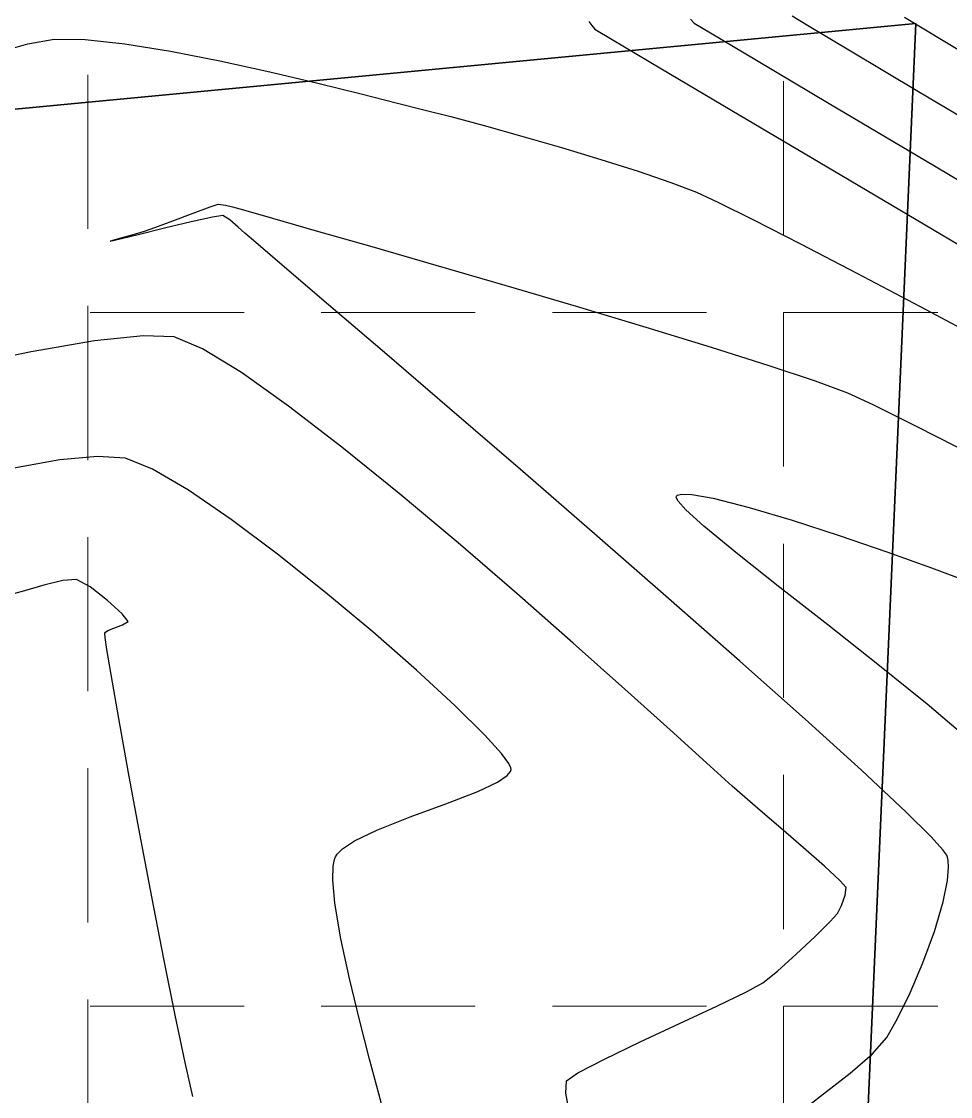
# Model space of a CAD drawing. Header units: inches. Extents: x 2547543 to 2548696, y 7125653 to 7126375.
# Drawn here: x 2547775.81 to 2547799.92, y 7125886.03 to 7125913.93 of the extents above; entities that cross this region are included whole.
import ezdxf

# ---------------------------------------------------------------- set-up
doc = ezdxf.new("R2010")
doc.units = ezdxf.units.IN
doc.header["$MEASUREMENT"] = 0
doc.linetypes.add('HIDDEN', pattern=[0.375, 0.25, -0.125])
for name, color, linetype in [('GRID', 254, 'HIDDEN'), ('V-AREA', 6, 'Continuous'), ('V-PROP-E', 3, 'Continuous'), ('V-TOPO-MAJR-E', 6, 'Continuous'), ('V-TOPO-MINR-E', 14, 'Continuous')]:
    doc.layers.add(name, color=color, linetype=linetype)

msp = doc.modelspace()

# ---------------------------------------------------------------- linework, layer by layer
at = {"layer": 'GRID', "color": 252, "linetype": 'HIDDEN', "lineweight": 0, "ltscale": 16}
for p, q in [((2547777.52313214, 7126356.547205457), (2547777.52313214, 7125726.296813901)), ((2547795.583313599, 7126356.376313465), (2547795.583313599, 7125726.296813901)), ((2547561.583313602, 7125906.376313471), (2548677.583313586, 7125906.376313471)), ((2547561.583313602, 7125888.376313471), (2548677.583313586, 7125888.376313471))]:
    msp.add_line(p, q, dxfattribs=at)
at = {"layer": 'V-AREA', "color": 7}
for p, q in [((2547666.211702047, 7125901.243125121), (2547799.012335579, 7125913.874504047)), ((2547799.012335579, 7125913.874504047), (2547796.94419865, 7125866.819931372))]:
    msp.add_line(p, q, dxfattribs=at)
at = {"layer": 'V-PROP-E', "color": 7}
for p, q in [((2547799.012335579, 7125913.874504048), (2547666.211702047, 7125901.243125121)), ((2547796.94419865, 7125866.819931374), (2547799.012335579, 7125913.874504048))]:
    msp.add_line(p, q, dxfattribs=at)
at = {"layer": 'V-TOPO-MAJR-E', "color": 35, "extrusion": (0.7373750922822419, 0.6754835107400887, 0), "elevation": 6692116.618945578}
msp.add_lwpolyline([(3533479.210690038, 565.0000000000009), (3533479.067512223, 565.0000000000009)], dxfattribs=at)
at = {"layer": 'V-TOPO-MAJR-E', "color": 35, "extrusion": (-0.5122070520423397, -0.8588620004622953, 0), "elevation": -7425174.328283123}
msp.add_lwpolyline([(-1461740.52304777, 565.0000000000005), (-1461740.033935945, 565.0000000000005)], dxfattribs=at)
at = {"layer": 'V-TOPO-MAJR-E', "color": 35, "elevation": 565}
for points in [[(2547793.683888308, 7125913.63100512), (2547794.878246379, 7125912.921453258)], [(2547796.765944717, 7125911.801021442), (2547799.266045081, 7125910.317855052)], [(2547776.874006064, 7125899.424614564), (2547776.381041638, 7125899.30194795)], [(2547777.234004676, 7125899.443535345), (2547776.874006064, 7125899.424614564)], [(2547775.881131566, 7125899.151076604), (2547775.500296019, 7125899.047541626)], [(2547778.425029814, 7125898.270519169), (2547778.57517965, 7125898.361531346)], [(2547777.964181527, 7125898.039360494), (2547777.965223286, 7125898.057173371)], [(2547777.974694542, 7125897.93822078), (2547777.964181527, 7125898.039360494)], [(2547777.965223286, 7125898.057173371), (2547777.982218114, 7125898.078875976)], [(2547777.982218114, 7125898.078875976), (2547778.048383732, 7125898.122539589)], [(2547780.049769895, 7125886.912961704), (2547779.792833471, 7125888.138192874)]]:
    msp.add_lwpolyline(points, dxfattribs=at)
at = {"layer": 'V-TOPO-MAJR-E', "color": 35, "extrusion": (-0.5104077057254098, -0.8599325403403011, 0), "elevation": -7428218.539253763}
msp.add_lwpolyline([(-1446189.143521594, 565), (-1446186.948351333, 565)], dxfattribs=at)
at = {"layer": 'V-TOPO-MAJR-E', "color": 35, "extrusion": (-0.5100697046219121, -0.8601330690229944, 0), "elevation": -7428786.33034683}
msp.add_lwpolyline([(-1443264.569032675, 565.0000000000005), (-1443261.044503442, 565.0000000000005)], dxfattribs=at)
at = {"layer": 'V-TOPO-MAJR-E', "color": 35, "extrusion": (0.4753496427603082, 0.8797969749479977, 0), "elevation": 7480429.772222989}
msp.add_lwpolyline([(1145766.6511103, 565.0000000000009), (1145767.051511715, 565.0000000000009)], dxfattribs=at)
at = {"layer": 'V-TOPO-MAJR-E', "color": 35, "extrusion": (0.2889257848914509, -0.9573514980532799, 0), "elevation": -6085872.081076337}
msp.add_lwpolyline([(4497973.583967729, 565.0000000000009), (4497973.061787453, 565.0000000000009)], dxfattribs=at)
at = {"layer": 'V-TOPO-MAJR-E', "color": 35, "extrusion": (-0.6153596975253476, -0.788246435235525, 0), "elevation": -7184764.329039119}
msp.add_lwpolyline([(-2376714.041334669, 565), (-2376714.608892606, 565)], dxfattribs=at)
at = {"layer": 'V-TOPO-MAJR-E', "color": 35, "extrusion": (-0.6746973778142107, -0.7380944711692592, 0), "elevation": -6978565.7416761}
msp.add_lwpolyline([(-2927323.90596622, 565.0000000000009), (-2927324.424660699, 565.0000000000009)], dxfattribs=at)
at = {"layer": 'V-TOPO-MAJR-E', "color": 35, "extrusion": (0.7715639458195076, 0.6361517723872441, 0), "elevation": 6498926.963079537}
msp.add_lwpolyline([(3877312.401081108, 565), (3877312.650521539, 565)], dxfattribs=at)
at = {"layer": 'V-TOPO-MAJR-E', "color": 35, "extrusion": (-0.3931819496172057, 0.9194606867589353, 0), "elevation": 5550242.841269026}
msp.add_lwpolyline([(-5144356.270669949, 565.0000000000005), (-5144356.43614539, 565.0000000000005)], dxfattribs=at)
at = {"layer": 'V-TOPO-MAJR-E', "color": 35, "extrusion": (-0.3464699959371617, 0.9380610544710314, 0), "elevation": 5801798.865127645}
msp.add_lwpolyline([(-4858881.421456193, 565.0000000000009), (-4858881.660777416, 565.0000000000009)], dxfattribs=at)
at = {"layer": 'V-TOPO-MAJR-E', "color": 35, "extrusion": (0.9891386011797108, 0.1469858076694658, 0), "elevation": 3567511.405825399}
msp.add_lwpolyline([(6674013.208767856, 565), (6674013.515388136, 565)], dxfattribs=at)
at = {"layer": 'V-TOPO-MAJR-E', "color": 35, "extrusion": (0.9864464107272348, 0.1640837553304891, 0), "elevation": 3682490.526965423}
msp.add_lwpolyline([(6611266.497817604, 565.0000000000009), (6611267.159955956, 565.0000000000009)], dxfattribs=at)
at = {"layer": 'V-TOPO-MAJR-E', "color": 35, "extrusion": (0.9849343582239155, 0.1729286268668196, 0), "elevation": 3741665.79605331}
msp.add_lwpolyline([(6577955.836666191, 565), (6577956.997199073, 565)], dxfattribs=at)
at = {"layer": 'V-TOPO-MAJR-E', "color": 35, "extrusion": (0.983969860391068, 0.1783348363107507, 0), "elevation": 3777732.554756067}
msp.add_lwpolyline([(6557307.668315135, 565.0000000000009), (6557309.102308834, 565.0000000000009)], dxfattribs=at)
at = {"layer": 'V-TOPO-MAJR-E', "color": 35, "extrusion": (0.9832350242317844, 0.1823427737090848, 0), "elevation": 3804420.493699491}
msp.add_lwpolyline([(6541858.362195873, 565.0000000000009), (6541859.966349601, 565.0000000000009)], dxfattribs=at)
at = {"layer": 'V-TOPO-MAJR-E', "color": 35, "extrusion": (0.9825263645661506, 0.186123461531382, 0), "elevation": 3829555.761894865}
msp.add_lwpolyline([(6527174.50176773, 565), (6527176.172775682, 565)], dxfattribs=at)
at = {"layer": 'V-TOPO-MAJR-E', "color": 35, "extrusion": (0.9817025446046416, 0.1904208862409054, 0), "elevation": 3858079.831499378}
msp.add_lwpolyline([(6510353.526545465, 565), (6510355.161108085, 565)], dxfattribs=at)
at = {"layer": 'V-TOPO-MAJR-E', "color": 35, "extrusion": (0.9805716565426236, 0.1961612254887674, 0), "elevation": 3896103.601848324}
msp.add_lwpolyline([(6487668.329567488, 565), (6487669.824404581, 565)], dxfattribs=at)
at = {"layer": 'V-TOPO-MAJR-E', "color": 35, "extrusion": (0.9747248213768742, 0.2234088686507783, 0), "elevation": 4075370.787277686}
msp.add_lwpolyline([(6376581.284039406, 565), (6376582.189898288, 565)], dxfattribs=at)
at = {"layer": 'V-TOPO-MINR-E', "color": 35, "extrusion": (0.8131660643365771, 0.5820317446766643, 0), "elevation": 6219284.916114129}
msp.add_lwpolyline([(4311656.416128349, 564), (4311656.287659432, 564)], dxfattribs=at)
at = {"layer": 'V-TOPO-MINR-E', "color": 35, "extrusion": (-0.5157841811976379, -0.8567185526334085, 0), "elevation": -7419015.565313214}
msp.add_lwpolyline([(-1492689.819575976, 566), (-1492689.35539919, 566)], dxfattribs=at)
at = {"layer": 'V-TOPO-MINR-E', "color": 35}
for points, elevation in [([(2547798.724368824, 7125914.03778524), (2547799.764737843, 7125913.413318561)], 567), ([(2547790.688928505, 7125913.726255972), (2547791.136476897, 7125913.460134687)], 564), ([(2547775.969919618, 7125913.349603646), (2547776.652028029, 7125913.47290872)], 563), ([(2547776.652028029, 7125913.47290872), (2547777.455654366, 7125913.466173917)], 563), ([(2547799.764737843, 7125913.413318561), (2547801.402024258, 7125912.433446009)], 567), ([(2547775.049425448, 7125913.087503668), (2547775.969919618, 7125913.349603646)], 563), ([(2547778.486355363, 7125913.352957135), (2547779.674927713, 7125913.157801485)], 563), ([(2547779.674927713, 7125913.157801485), (2547780.95216811, 7125912.905250077)], 563), ([(2547780.95216811, 7125912.905250077), (2547782.248873249, 7125912.619846025)], 563), ([(2547792.411987612, 7125912.704222016), (2547794.428605191, 7125911.509988242)], 564), ([(2547784.623864528, 7125912.048652438), (2547785.563744056, 7125911.811949123)], 563), ([(2547786.246275103, 7125911.64056561), (2547786.945684665, 7125911.461637027)], 563), ([(2547786.945684665, 7125911.461637027), (2547787.811760542, 7125911.228274263)], 563), ([(2547794.428605191, 7125911.509988242), (2547797.099474175, 7125909.928903643)], 564), ([(2547787.811760542, 7125911.228274263), (2547788.787686516, 7125910.955030611)], 563), ([(2547788.787686516, 7125910.955030611), (2547789.816646368, 7125910.656459366)], 563), ([(2547790.841823883, 7125910.347113821), (2547791.806402843, 7125910.041547269)], 563), ([(2547791.806402843, 7125910.041547269), (2547792.653567031, 7125909.754313005)], 563), ([(2547797.099474175, 7125909.928903643), (2547800.337739104, 7125908.0124385)], 564), ([(2547780.912587162, 7125909.187945064), (2547781.095644513, 7125909.162788233)], 562), ([(2547781.279280993, 7125909.117912585), (2547781.562443549, 7125909.038461894)], 562), ([(2547781.031593425, 7125908.892500674), (2547780.766196065, 7125908.852678575)], 562), ([(2547781.213843045, 7125908.782757986), (2547781.031593425, 7125908.892500674)], 562), ([(2547782.315794482, 7125908.825047109), (2547783.455405053, 7125908.500249759)], 562), ([(2547794.799841469, 7125908.784504317), (2547796.023505571, 7125908.156587842)], 563), ([(2547778.361237451, 7125908.30774278), (2547778.67892556, 7125908.393656396)], 562), ([(2547779.518172405, 7125908.561579645), (2547778.835959528, 7125908.394037976)], 562), ([(2547781.882853681, 7125908.193197386), (2547781.597553163, 7125908.435907977)], 562), ([(2547778.106165239, 7125908.224308138), (2547778.114003765, 7125908.231042098)], 562), ([(2547778.115832053, 7125908.224326158), (2547778.106165239, 7125908.224308138)], 562), ([(2547778.114003765, 7125908.231042098), (2547778.177776434, 7125908.254470394)], 562), ([(2547778.185785666, 7125908.238010093), (2547778.115832053, 7125908.224326158)], 562), ([(2547778.177776434, 7125908.254470394), (2547778.361237451, 7125908.30774278)], 562), ([(2547782.634352423, 7125907.552629899), (2547781.882853681, 7125908.193197386)], 562), ([(2547788.352507211, 7125907.083377597), (2547790.197868951, 7125906.538865265)], 562), ([(2547780.506557651, 7125905.434083463), (2547779.765730509, 7125905.742845565)], 563), ([(2547781.515809392, 7125904.817248418), (2547780.506557651, 7125905.434083463)], 563), ([(2547786.911908829, 7125903.886969121), (2547785.226292915, 7125905.33519746)], 562), ([(2547793.704511534, 7125905.476997356), (2547795.1979349, 7125905.004804833)], 562), ([(2547782.738380859, 7125903.948624414), (2547781.515809392, 7125904.817248418)], 563), ([(2547797.245342091, 7125904.290810292), (2547797.897172127, 7125903.988654119)], 562), ([(2547788.754071297, 7125902.298157109), (2547786.911908829, 7125903.886969121)], 562), ([(2547799.024220912, 7125903.427468119), (2547800.571122259, 7125902.637056031)], 562), ([(2547787.134964898, 7125900.394858454), (2547785.603063484, 7125901.681145451)], 563), ([(2547792.829887197, 7125901.635649966), (2547792.932726732, 7125901.665563737)], 561), ([(2547792.799674844, 7125901.578441726), (2547792.804029468, 7125901.609225248)], 561), ([(2547792.804029468, 7125901.609225248), (2547792.829887197, 7125901.635649966)], 561), ([(2547793.75617708, 7125901.558619927), (2547794.688074781, 7125901.319577663)], 561), ([(2547793.517872018, 7125900.827389581), (2547793.043915728, 7125901.258659906)], 561), ([(2547794.688074781, 7125901.319577663), (2547795.807520443, 7125900.984363738)], 561), ([(2547794.387378728, 7125900.110281898), (2547793.517872018, 7125900.827389581)], 561), ([(2547797.027263087, 7125900.587719212), (2547798.260051738, 7125900.164385146)], 561), ([(2547788.659766552, 7125899.081918422), (2547787.134964898, 7125900.394858454)], 563), ([(2547795.485683457, 7125899.24124814), (2547794.387378728, 7125900.110281898)], 561), ([(2547798.260051738, 7125900.164385146), (2547799.418635417, 7125899.749102592)], 561), ([(2547790.122363572, 7125897.798609336), (2547788.659766552, 7125899.081918422)], 563), ([(2547786.059183484, 7125897.090653514), (2547784.920294462, 7125898.088992091)], 564), ([(2547798.029910152, 7125897.24400388), (2547796.728092, 7125898.269438678)], 561), ([(2547796.139928374, 7125895.82343847), (2547794.44570886, 7125897.331402107)], 562), ([(2547792.640524226, 7125895.546019927), (2547791.467651087, 7125896.601215177)], 563), ([(2547797.603629856, 7125894.496482695), (2547796.139928374, 7125895.82343847)], 562), ([(2547794.248607886, 7125894.087362078), (2547793.585878116, 7125894.689307567)], 563), ([(2547788.493802169, 7125894.465542203), (2547788.509107796, 7125894.51815317)], 564), ([(2547788.509107796, 7125894.51815317), (2547788.50480115, 7125894.557493102)], 564), ([(2547786.815721078, 7125893.623503236), (2547787.647812633, 7125893.943664673)], 564), ([(2547785.895766972, 7125893.288443201), (2547786.815721078, 7125893.623503236)], 564), ([(2547794.97375932, 7125893.456598621), (2547794.573608663, 7125893.796467441)], 563), ([(2547785.02277539, 7125892.943769212), (2547785.895766972, 7125893.288443201)], 564), ([(2547799.410285049, 7125892.769406136), (2547798.759400388, 7125893.414853084)], 562), ([(2547784.136191154, 7125892.455136146), (2547784.448797591, 7125892.664659254)], 564), ([(2547783.895020895, 7125892.005182492), (2547783.930189413, 7125892.179325124)], 564), ([(2547799.837496931, 7125892.244845584), (2547799.816699319, 7125892.291445755)], 562), ([(2547799.854140057, 7125892.164142515), (2547799.837496931, 7125892.244845584)], 562), ([(2547799.867009508, 7125891.975257061), (2547799.854140057, 7125892.164142515)], 562), ([(2547799.839740058, 7125891.631707658), (2547799.867009508, 7125891.975257061)], 562), ([(2547797.18375241, 7125891.253259418), (2547797.209145949, 7125891.456978397)], 563), ([(2547797.085052199, 7125890.984245518), (2547797.18375241, 7125891.253259418)], 563), ([(2547799.497670337, 7125890.309881335), (2547799.728954812, 7125891.084964619)], 562), ([(2547799.198025553, 7125889.498892463), (2547799.497670337, 7125890.309881335)], 562), ([(2547795.910958557, 7125889.719697606), (2547796.402382921, 7125890.185870053)], 563), ([(2547798.867256936, 7125888.722640209), (2547799.198025553, 7125889.498892463)], 562), ([(2547784.575898038, 7125888.020095006), (2547784.316874391, 7125889.088416743)], 564), ([(2547794.622963271, 7125888.749925622), (2547795.048698473, 7125888.981057642)], 563), ([(2547793.852080657, 7125888.378330312), (2547794.622963271, 7125888.749925622)], 563), ([(2547784.839746378, 7125886.998671992), (2547784.575898038, 7125888.020095006)], 564), ([(2547790.933771341, 7125886.998724099), (2547791.860962393, 7125887.444933604)], 563), ([(2547785.077021742, 7125886.10334635), (2547784.839746378, 7125886.998671992)], 564), ([(2547790.247522075, 7125886.643235091), (2547790.933771341, 7125886.998724099)], 563), ([(2547797.308440703, 7125886.634849749), (2547797.884873992, 7125887.130345294)], 562), ([(2547790.021878796, 7125885.651784595), (2547789.929532951, 7125886.118870738)], 563)]:
    msp.add_lwpolyline(points, dxfattribs=dict(at, elevation=elevation))
at = {"layer": 'V-TOPO-MINR-E', "color": 35, "extrusion": (0.7669770319850312, 0.6416745533426057, 0), "elevation": 6526614.448166729}
msp.add_lwpolyline([(3830559.835807186, 564), (3830559.707616553, 564)], dxfattribs=at)
at = {"layer": 'V-TOPO-MINR-E', "color": 35, "extrusion": (-0.5126146018255365, -0.8586188153047, 0), "elevation": -7424481.231076589}
msp.add_lwpolyline([(-1465261.723881872, 566.0000000000005), (-1465260.422128641, 566.0000000000005)], dxfattribs=at)
at = {"layer": 'V-TOPO-MINR-E', "color": 35, "extrusion": (-0.1091877044164534, -0.9940211492741315, 0), "elevation": -7361494.6650211}
msp.add_lwpolyline([(1754482.541322453, 563.0000000000009), (1754483.578222923, 563.0000000000009)], dxfattribs=at)
at = {"layer": 'V-TOPO-MINR-E', "color": 35, "extrusion": (-0.5098295793361589, -0.8602754210332383, 0), "elevation": -7429187.485510201}
msp.add_lwpolyline([(-1441199.369128925, 564.0000000000009), (-1441197.886451769, 564.0000000000009)], dxfattribs=at)
at = {"layer": 'V-TOPO-MINR-E', "color": 35, "extrusion": (0.5118844857268657, 0.8590542900609615, 0), "elevation": 7425724.198534878}
msp.add_lwpolyline([(1458948.176789957, 566.0000000000009), (1458946.124811121, 566.0000000000009)], dxfattribs=at)
at = {"layer": 'V-TOPO-MINR-E', "color": 35, "extrusion": (0.2292683799260241, 0.9733632466690412, 0), "elevation": 7520227.351736675}
msp.add_lwpolyline([(-846171.1597225086, 563.0000000000005), (-846172.4408131791, 563.0000000000005)], dxfattribs=at)
at = {"layer": 'V-TOPO-MINR-E', "color": 35, "extrusion": (-0.238866764635147, -0.9710523511905716, 0), "elevation": -7528214.719310868}
msp.add_lwpolyline([(771887.5315428232, 563), (771888.6931946157, 563)], dxfattribs=at)
at = {"layer": 'V-TOPO-MINR-E', "color": 35, "extrusion": (-0.5115015746940849, -0.8592823395633542, 0), "elevation": -7426373.678868136}
msp.add_lwpolyline([(-1455636.5101296, 566), (-1455633.795279115, 566)], dxfattribs=at)
at = {"layer": 'V-TOPO-MINR-E', "color": 35, "extrusion": (-0.2435395725851469, -0.9698909611832889, 0), "elevation": -7531844.063831522}
msp.add_lwpolyline([(735632.6723470902, 563), (735633.3760664512, 563)], dxfattribs=at)
at = {"layer": 'V-TOPO-MINR-E', "color": 35, "extrusion": (-0.2888830529721177, -0.9573643933766854, 0), "elevation": -7558106.433441753}
msp.add_lwpolyline([(380608.426620417, 563.0000000000005), (380609.4974535524, 563.0000000000005)], dxfattribs=at)
at = {"layer": 'V-TOPO-MINR-E', "color": 35, "extrusion": (0.3535580628991638, 0.9354125807145162, 0), "elevation": 7566458.268484556}
msp.add_lwpolyline([(136185.547930541, 563.0000000000009), (136184.8285333333, 563.0000000000009)], dxfattribs=at)
at = {"layer": 'V-TOPO-MINR-E', "color": 35, "extrusion": (0.4202870182109778, 0.9073912179007054, 0), "elevation": 7536792.160035446}
msp.add_lwpolyline([(683081.9662889522, 563.0000000000009), (683081.3565340713, 563.0000000000009)], dxfattribs=at)
at = {"layer": 'V-TOPO-MINR-E', "color": 35, "extrusion": (-0.3131042249487027, 0.949718771173484, 0), "elevation": 5969888.749494328}
msp.add_lwpolyline([(-4650827.408926837, 562.0000000000009), (-4650827.630867921, 562.0000000000009)], dxfattribs=at)
at = {"layer": 'V-TOPO-MINR-E', "color": 35, "extrusion": (0.4465602961383177, 0.8947535425539584, 0), "elevation": 7513676.129168485}
msp.add_lwpolyline([(902500.542481768, 563.0000000000009), (902499.5142041799, 563.0000000000009)], dxfattribs=at)
at = {"layer": 'V-TOPO-MINR-E', "color": 35, "extrusion": (0.3518975958113068, -0.93603850458313, 0), "elevation": -5773567.414493332}
msp.add_lwpolyline([(4892410.092329112, 562.0000000000009), (4892410.655111363, 562.0000000000009)], dxfattribs=at)
at = {"layer": 'V-TOPO-MINR-E', "color": 35, "extrusion": (0.345753423411551, -0.9383254074142897, 0), "elevation": -5805517.67701975}
msp.add_lwpolyline([(4854454.367872626, 562), (4854454.837649144, 562)], dxfattribs=at)
at = {"layer": 'V-TOPO-MINR-E', "color": 35, "extrusion": (-0.2373868544160481, -0.971415195140808, 0), "elevation": -7527026.179961328}
msp.add_lwpolyline([(783356.1091927823, 562), (783356.2982329382, 562)], dxfattribs=at)
at = {"layer": 'V-TOPO-MINR-E', "color": 35, "extrusion": (-0.2725616117935561, -0.9621383308945232, 0), "elevation": -7550537.677529445}
msp.add_lwpolyline([(509069.046955833, 562.0000000000009), (509069.8299523199, 562.0000000000009)], dxfattribs=at)
at = {"layer": 'V-TOPO-MINR-E', "color": 35, "extrusion": (0.3521067390779837, -0.9359598518611089, 0), "elevation": -5772474.091396256}
msp.add_lwpolyline([(4893699.537552781, 562), (4893700.038353594, 562)], dxfattribs=at)
at = {"layer": 'V-TOPO-MINR-E', "color": 35, "extrusion": (0.2339039694577418, -0.9722597045398477, 0), "elevation": -6332298.01005574}
msp.add_lwpolyline([(4143882.373384695, 562), (4143881.660117364, 562)], dxfattribs=at)
at = {"layer": 'V-TOPO-MINR-E', "color": 35, "extrusion": (-0.2186592561260117, 0.975801275726989, 0), "elevation": 6396375.102049408}
msp.add_lwpolyline([(-4044273.650875264, 562.0000000000009), (-4044273.082580684, 562.0000000000009)], dxfattribs=at)
at = {"layer": 'V-TOPO-MINR-E', "color": 35, "extrusion": (-0.6633200618447191, -0.748335817366988, 0), "elevation": -7022567.165760977}
msp.add_lwpolyline([(-2820162.031808687, 562), (-2820162.317345363, 562)], dxfattribs=at)
at = {"layer": 'V-TOPO-MINR-E', "color": 35, "extrusion": (0.2367245705491606, -0.9715767996912624, 0), "elevation": -6320245.421575761}
msp.add_lwpolyline([(4162240.412113986, 562), (4162239.962619636, 562)], dxfattribs=at)
at = {"layer": 'V-TOPO-MINR-E', "color": 35, "extrusion": (0.2727147075166529, -0.9620949476554309, 0), "elevation": -6160983.745751901}
msp.add_lwpolyline([(4394545.018104976, 562.0000000000005), (4394545.35063702, 562.0000000000005)], dxfattribs=at)
at = {"layer": 'V-TOPO-MINR-E', "color": 35, "extrusion": (-0.3428315101395446, 0.9393969106056499, 0), "elevation": 5820597.493771617}
msp.add_lwpolyline([(-4836361.687231854, 562), (-4836361.971067186, 562)], dxfattribs=at)
at = {"layer": 'V-TOPO-MINR-E', "color": 35, "extrusion": (-0.6794313340044233, -0.7337390969363496, 0), "elevation": -6959600.270191703}
msp.add_lwpolyline([(-2972158.506022623, 562.0000000000009), (-2972158.737757305, 562.0000000000009)], dxfattribs=at)
at = {"layer": 'V-TOPO-MINR-E', "color": 35, "extrusion": (-0.2757164006797651, -0.9612390266714077, 0), "elevation": -7552167.034965325}
msp.add_lwpolyline([(484299.0455808621, 562), (484300.5456671368, 562)], dxfattribs=at)
at = {"layer": 'V-TOPO-MINR-E', "color": 35, "extrusion": (0.226429916460259, -0.9740274600501776, 0), "elevation": -6363937.099852892}
msp.add_lwpolyline([(4095124.941255553, 562.0000000000009), (4095124.722108158, 562.0000000000009)], dxfattribs=at)
at = {"layer": 'V-TOPO-MINR-E', "color": 35, "extrusion": (-0.2776267364969422, -0.9606890210583535, 0), "elevation": -7553114.870263427}
msp.add_lwpolyline([(469286.3722249004, 562.0000000000009), (469288.1005090745, 562.0000000000009)], dxfattribs=at)
at = {"layer": 'V-TOPO-MINR-E', "color": 35, "extrusion": (0.4618860730038798, 0.8869392626133171, 0), "elevation": 7497039.225966134}
msp.add_lwpolyline([(1031617.408655502, 563.0000000000009), (1031615.757907195, 563.0000000000009)], dxfattribs=at)
at = {"layer": 'V-TOPO-MINR-E', "color": 35, "extrusion": (-0.6495295864573303, -0.760336317899237, 0), "elevation": -7072946.511131078}
msp.add_lwpolyline([(-2691314.61907163, 562), (-2691316.118781725, 562)], dxfattribs=at)
at = {"layer": 'V-TOPO-MINR-E', "color": 35, "extrusion": (0.2799840142753575, 0.9600046623586036, 0), "elevation": 7554244.034035662}
msp.add_lwpolyline([(-450746.7569605843, 562), (-450748.6265526039, 562)], dxfattribs=at)
at = {"layer": 'V-TOPO-MINR-E', "color": 35, "extrusion": (0.4652882157788575, 0.8851592377969781, 0), "elevation": 7493022.904780256}
msp.add_lwpolyline([(1060394.255018264, 563), (1060392.400659076, 563)], dxfattribs=at)
at = {"layer": 'V-TOPO-MINR-E', "color": 35, "extrusion": (0.6505046227210193, 0.7595022948079778, 0), "elevation": 7069487.522070743}
msp.add_lwpolyline([(2700385.635570989, 562), (2700387.546896935, 562)], dxfattribs=at)
at = {"layer": 'V-TOPO-MINR-E', "color": 35, "extrusion": (-0.287053933515904, -0.9579144216750509, 0), "elevation": -7557361.839159135}
msp.add_lwpolyline([(395045.4720930236, 562.0000000000009), (395047.3636792104, 562.0000000000009)], dxfattribs=at)
at = {"layer": 'V-TOPO-MINR-E', "color": 35, "extrusion": (0.4677217775639376, 0.8838757485033916, 0), "elevation": 7490077.106636662}
msp.add_lwpolyline([(1081003.807382056, 563.0000000000009), (1081001.821205667, 563.0000000000009)], dxfattribs=at)
at = {"layer": 'V-TOPO-MINR-E', "color": 35, "extrusion": (-0.2927687937261759, -0.9561832635118228, 0), "elevation": -7559586.044005093}
msp.add_lwpolyline([(349913.1761051763, 562), (349914.9484274501, 562)], dxfattribs=at)
at = {"layer": 'V-TOPO-MINR-E', "color": 35, "extrusion": (0.169038436311605, -0.985609459699595, 0), "elevation": -6592687.646737487}
msp.add_lwpolyline([(3715665.750078271, 563), (3715664.084204843, 563)], dxfattribs=at)
at = {"layer": 'V-TOPO-MINR-E', "color": 35, "extrusion": (0.1084163693470273, -0.9941055732957185, 0), "elevation": -6807681.700939789}
msp.add_lwpolyline([(3305326.099430054, 563), (3305324.830094515, 563)], dxfattribs=at)
at = {"layer": 'V-TOPO-MINR-E', "color": 35, "extrusion": (-0.04045736341073061, -0.9991812657100072, 0), "elevation": -7223147.971339304}
msp.add_lwpolyline([(2257398.45280404, 563), (2257397.649733158, 563)], dxfattribs=at)
at = {"layer": 'V-TOPO-MINR-E', "color": 35, "extrusion": (0.2014167681657474, -0.979505633215892, 0), "elevation": -6466699.618157859}
msp.add_lwpolyline([(3930837.829599676, 563), (3930835.846400668, 563)], dxfattribs=at)
at = {"layer": 'V-TOPO-MINR-E', "color": 35, "extrusion": (0.3163491832790106, 0.9486428169963144, 0), "elevation": 7565931.527435083}
msp.add_lwpolyline([(-162673.385304824, 562.0000000000005), (-162674.6589697651, 562.0000000000005)], dxfattribs=at)
at = {"layer": 'V-TOPO-MINR-E', "color": 35, "extrusion": (0.3475834383063347, 0.9376490566385414, 0), "elevation": 7567169.562618216}
msp.add_lwpolyline([(87907.52579582483, 562.0000000000009), (87906.63084041886, 562.0000000000009)], dxfattribs=at)
at = {"layer": 'V-TOPO-MINR-E', "color": 35, "extrusion": (-0.6104261247131643, -0.792073195019039, 0), "elevation": -7199470.651586647}
msp.add_lwpolyline([(-2331805.77537739, 563), (-2331807.518633354, 563)], dxfattribs=at)
at = {"layer": 'V-TOPO-MINR-E', "color": 35, "extrusion": (-0.4457271466594936, -0.8951688727445712, 0), "elevation": -7514510.127781144}
msp.add_lwpolyline([(-895499.4806397432, 562), (-895498.2216049186, 562)], dxfattribs=at)
at = {"layer": 'V-TOPO-MINR-E', "color": 35, "extrusion": (-0.6298622175272136, -0.7767068861106493, 0), "elevation": -7139490.795222601}
msp.add_lwpolyline([(-2509453.612534191, 563.0000000000009), (-2509455.523031356, 563.0000000000009)], dxfattribs=at)
at = {"layer": 'V-TOPO-MINR-E', "color": 35, "extrusion": (0.1759526328031138, -0.9843986341973727, 0), "elevation": -6566440.702117635}
msp.add_lwpolyline([(3761849.313466587, 564.0000000000009), (3761848.107932439, 564.0000000000009)], dxfattribs=at)
at = {"layer": 'V-TOPO-MINR-E', "color": 35, "extrusion": (0.09549767419949269, -0.9954296530757398, 0), "elevation": -6850027.944365522}
msp.add_lwpolyline([(3216640.679528187, 564.0000000000009), (3216639.692764427, 564.0000000000009)], dxfattribs=at)
at = {"layer": 'V-TOPO-MINR-E', "color": 35, "extrusion": (-0.07008295199845319, -0.997541166989705, 0), "elevation": -7286937.026975087}
msp.add_lwpolyline([(2042109.648604979, 564.0000000000005), (2042108.925763656, 564.0000000000005)], dxfattribs=at)
at = {"layer": 'V-TOPO-MINR-E', "color": 35, "extrusion": (-0.372285309111485, -0.9281183376163656, 0), "elevation": -7562181.375178878}
msp.add_lwpolyline([(-288228.1419665399, 564), (-288228.9036924131, 564)], dxfattribs=at)
at = {"layer": 'V-TOPO-MINR-E', "color": 35, "extrusion": (0.5051532805964204, 0.8630296420764899, 0), "elevation": 7436883.944305945}
msp.add_lwpolyline([(1400862.867471071, 564), (1400863.951941176, 564)], dxfattribs=at)
at = {"layer": 'V-TOPO-MINR-E', "color": 35, "extrusion": (0.6549202250509661, 0.7556980209178744, 0), "elevation": 7053628.648170155}
msp.add_lwpolyline([(2741536.075219239, 562.0000000000005), (2741538.617631755, 562.0000000000005)], dxfattribs=at)
at = {"layer": 'V-TOPO-MINR-E', "color": 35, "extrusion": (-0.5646599149236591, -0.8253236822473993, 0), "elevation": -7319804.800031905}
msp.add_lwpolyline([(-1920966.458224304, 564), (-1920967.793578194, 564)], dxfattribs=at)
at = {"layer": 'V-TOPO-MINR-E', "color": 35, "extrusion": (-0.03054392596996541, -0.9995334254472641, 0), "elevation": -7200396.499905295}
msp.add_lwpolyline([(2328951.184436451, 561.0000000000009), (2328951.456162605, 561.0000000000009)], dxfattribs=at)
at = {"layer": 'V-TOPO-MINR-E', "color": 35, "extrusion": (-0.1759624848255602, -0.9843968731837858, 0), "elevation": -7463031.333080892}
msp.add_lwpolyline([(1254148.301622741, 561.0000000000005), (1254148.862220795, 561.0000000000005)], dxfattribs=at)
at = {"layer": 'V-TOPO-MINR-E', "color": 35, "extrusion": (0.8997412171353465, 0.4364238102897289, 0), "elevation": 5402267.313201248}
msp.add_lwpolyline([(5299549.811303142, 561), (5299549.917911014, 561)], dxfattribs=at)
at = {"layer": 'V-TOPO-MINR-E', "color": 35, "extrusion": (0.7495236843449925, 0.6619775272665289, 0), "elevation": 6626817.723977389}
msp.add_lwpolyline([(3654450.026471196, 561), (3654450.325143978, 561)], dxfattribs=at)
at = {"layer": 'V-TOPO-MINR-E', "color": 35, "extrusion": (-0.5991755276970485, -0.8006176909168092, 0), "elevation": -7231690.582390559}
msp.add_lwpolyline([(-2229865.253730683, 564), (-2229866.759417843, 564)], dxfattribs=at)
at = {"layer": 'V-TOPO-MINR-E', "color": 35, "extrusion": (-0.3092469650603581, -0.9509817635480492, 0), "elevation": -7564500.006048214}
msp.add_lwpolyline([(219244.0974610117, 561), (219245.380075139, 561)], dxfattribs=at)
at = {"layer": 'V-TOPO-MINR-E', "color": 35, "extrusion": (-0.6572572700789534, -0.753666292816895, 0), "elevation": -7045105.057139361}
msp.add_lwpolyline([(-2763363.492224799, 562), (-2763366.043774267, 562)], dxfattribs=at)
at = {"layer": 'V-TOPO-MINR-E', "color": 35, "extrusion": (0.6229389522378032, 0.782270453094624, 0), "elevation": 7161494.03446117}
msp.add_lwpolyline([(2445944.22081963, 564.0000000000009), (2445945.813710691, 564.0000000000009)], dxfattribs=at)
at = {"layer": 'V-TOPO-MINR-E', "color": 35, "extrusion": (-0.3499429473404328, -0.9367710144996434, 0), "elevation": -7566920.774979109}
msp.add_lwpolyline([(-106953.7145167096, 561), (-106952.6500861128, 561)], dxfattribs=at)
at = {"layer": 'V-TOPO-MINR-E', "color": 35, "extrusion": (-0.6161076189854999, -0.7876619845009775, 0), "elevation": -7182516.148061959}
msp.add_lwpolyline([(-2383517.588962717, 561), (-2383519.166299908, 561)], dxfattribs=at)
at = {"layer": 'V-TOPO-MINR-E', "color": 35, "extrusion": (-0.6418226375862399, -0.7668531162366378, 0), "elevation": -7099743.193074129}
msp.add_lwpolyline([(-2619785.90101913, 564.0000000000009), (-2619787.496989293, 564.0000000000009)], dxfattribs=at)
at = {"layer": 'V-TOPO-MINR-E', "color": 35, "extrusion": (0.6604005018639872, 0.7509135616952153, 0), "elevation": 7033497.675989997}
msp.add_lwpolyline([(2792772.772194673, 562), (2792775.232297572, 562)], dxfattribs=at)
at = {"layer": 'V-TOPO-MINR-E', "color": 35, "extrusion": (-0.6648547128436253, -0.7469726974994605, 0), "elevation": -7016761.370922541}
msp.add_lwpolyline([(-2834555.27329684, 563), (-2834557.074283034, 563)], dxfattribs=at)
at = {"layer": 'V-TOPO-MINR-E', "color": 35, "extrusion": (0.627917649648517, 0.7782797859766644, 0), "elevation": 7145749.132675345}
msp.add_lwpolyline([(2491575.303462738, 561.0000000000005), (2491576.943661521, 561.0000000000005)], dxfattribs=at)
at = {"layer": 'V-TOPO-MINR-E', "color": 35, "extrusion": (-0.6780499336357059, -0.7350158416637119, 0), "elevation": -6965173.416043025}
msp.add_lwpolyline([(-2959049.586316491, 564), (-2959050.934742664, 564)], dxfattribs=at)
at = {"layer": 'V-TOPO-MINR-E', "color": 35, "extrusion": (0.7033003087965345, 0.7108928721310259, 0), "elevation": 6857608.218537699}
msp.add_lwpolyline([(3200440.229529233, 564), (3200441.327516638, 564)], dxfattribs=at)
at = {"layer": 'V-TOPO-MINR-E', "color": 35, "extrusion": (-0.6452357434380184, -0.7639835308368812, 0), "elevation": -7087998.529644863}
msp.add_lwpolyline([(-2651404.704425503, 561), (-2651406.231362553, 561)], dxfattribs=at)
at = {"layer": 'V-TOPO-MINR-E', "color": 35, "extrusion": (-0.6715131399760265, -0.7409926469537587, 0), "elevation": -6991112.438607542}
msp.add_lwpolyline([(-2897235.604863783, 563), (-2897236.880657672, 563)], dxfattribs=at)
at = {"layer": 'V-TOPO-MINR-E', "color": 35, "extrusion": (0.7418794365108928, 0.6705332964754848, 0), "elevation": 6668301.535976339}
msp.add_lwpolyline([(3578178.051880617, 564.0000000000009), (3578178.694118083, 564.0000000000009)], dxfattribs=at)
at = {"layer": 'V-TOPO-MINR-E', "color": 35, "extrusion": (0.8040994016765459, 0.5944948714862232, 0), "elevation": 6284983.005916357}
msp.add_lwpolyline([(4215280.47502611, 564.0000000000009), (4215280.792664608, 564.0000000000009)], dxfattribs=at)
at = {"layer": 'V-TOPO-MINR-E', "color": 35, "extrusion": (0.9033993606503237, 0.42880018094281, 0), "elevation": 5357255.381942032}
msp.add_lwpolyline([(5345036.415438147, 564.0000000000009), (5345036.542480032, 564.0000000000009)], dxfattribs=at)
at = {"layer": 'V-TOPO-MINR-E', "color": 35, "extrusion": (0.7865419279398255, -0.6175368779212319, 0), "elevation": -2396560.146749055}
msp.add_lwpolyline([(7178167.985034813, 564), (7178168.123289526, 564)], dxfattribs=at)
at = {"layer": 'V-TOPO-MINR-E', "color": 35, "extrusion": (-0.6833002712419204, -0.730137479739753, 0), "elevation": -6943793.442183048}
msp.add_lwpolyline([(-3008881.538137459, 562), (-3008883.121086649, 562)], dxfattribs=at)
at = {"layer": 'V-TOPO-MINR-E', "color": 35, "extrusion": (0.4272416419550179, -0.9041374781412284, 0), "elevation": -5354266.801722651}
msp.add_lwpolyline([(5348028.927621298, 564.0000000000005), (5348029.493696447, 564.0000000000005)], dxfattribs=at)
at = {"layer": 'V-TOPO-MINR-E', "color": 35, "extrusion": (0.5670499828235761, -0.8236833839405662, 0), "elevation": -4424757.404175865}
msp.add_lwpolyline([(6139308.948380691, 564), (6139309.250441408, 564)], dxfattribs=at)
at = {"layer": 'V-TOPO-MINR-E', "color": 35, "extrusion": (0.6669278694285006, 0.7451222832391747, 0), "elevation": 7008857.462462012}
msp.add_lwpolyline([(2854038.657540134, 563), (2854039.093711195, 563)], dxfattribs=at)
at = {"layer": 'V-TOPO-MINR-E', "color": 35, "extrusion": (0.6501450189635308, 0.7598101435996432, 0), "elevation": 7070762.342063902}
msp.add_lwpolyline([(2697022.95970621, 563.0000000000009), (2697023.671597893, 563.0000000000009)], dxfattribs=at)
at = {"layer": 'V-TOPO-MINR-E', "color": 35, "extrusion": (-0.4373105291278944, 0.8993105698888907, 0), "elevation": 5294217.627814285}
msp.add_lwpolyline([(-5407477.376292935, 564.0000000000005), (-5407478.01453496, 564.0000000000005)], dxfattribs=at)
at = {"layer": 'V-TOPO-MINR-E', "color": 35, "extrusion": (-0.6542997895747622, -0.7562352711705677, 0), "elevation": -7055873.689595686}
msp.add_lwpolyline([(-2735736.67713514, 563), (-2735737.454435775, 563)], dxfattribs=at)
at = {"layer": 'V-TOPO-MINR-E', "color": 35, "extrusion": (0.7414449380515516, 0.6710137135988585, 0), "elevation": 6670624.745833049}
msp.add_lwpolyline([(3573848.32839945, 562.0000000000009), (3573848.779173981, 562.0000000000009)], dxfattribs=at)
at = {"layer": 'V-TOPO-MINR-E', "color": 35, "extrusion": (0.714886732551283, -0.6992402731694953, 0), "elevation": -3161333.910538158}
msp.add_lwpolyline([(6875719.054500923, 564), (6875719.24913133, 564)], dxfattribs=at)
at = {"layer": 'V-TOPO-MINR-E', "color": 35, "extrusion": (-0.6615125800058903, -0.7499340680979566, 0), "elevation": -7029348.713321448}
msp.add_lwpolyline([(-2803187.70561869, 563), (-2803188.426894841, 563)], dxfattribs=at)
at = {"layer": 'V-TOPO-MINR-E', "color": 35, "extrusion": (0.929266018223018, -0.3694112442467576, 0), "elevation": -264815.6682330249}
msp.add_lwpolyline([(7563029.48349117, 564), (7563029.556013807, 564)], dxfattribs=at)
at = {"layer": 'V-TOPO-MINR-E', "color": 35, "extrusion": (0.8489994375858255, -0.5283937499431197, 0), "elevation": -1602209.779367613}
msp.add_lwpolyline([(7396111.628834365, 564), (7396111.71043572, 564)], dxfattribs=at)
at = {"layer": 'V-TOPO-MINR-E', "color": 35, "extrusion": (0.8103335606468667, 0.585968873311007, 0), "elevation": 6240118.774635453}
msp.add_lwpolyline([(4281418.285300009, 562.0000000000009), (4281418.462678675, 562.0000000000009)], dxfattribs=at)
at = {"layer": 'V-TOPO-MINR-E', "color": 35, "extrusion": (0.9995515586137281, -0.02994464347536691, 0), "elevation": 2333259.067739934}
msp.add_lwpolyline([(7198988.5904223, 564), (7198988.940681946, 564)], dxfattribs=at)
at = {"layer": 'V-TOPO-MINR-E', "color": 35, "extrusion": (0.6773731822530035, 0.735639566611557, 0), "elevation": 6967897.228587923}
msp.add_lwpolyline([(2952627.583351739, 563.0000000000009), (2952628.127320206, 563.0000000000009)], dxfattribs=at)
at = {"layer": 'V-TOPO-MINR-E', "color": 35, "extrusion": (0.9960024514300811, 0.0893259018721288, 0), "elevation": 3174125.693441512}
msp.add_lwpolyline([(6869821.855272782, 564.0000000000009), (6869822.463823617, 564.0000000000009)], dxfattribs=at)
at = {"layer": 'V-TOPO-MINR-E', "color": 35, "extrusion": (0.7407663387844936, 0.6717627790550895, 0), "elevation": 6674231.058969125}
msp.add_lwpolyline([(3567105.191476904, 563.0000000000009), (3567105.437974137, 563.0000000000009)], dxfattribs=at)
at = {"layer": 'V-TOPO-MINR-E', "color": 35, "extrusion": (0.9800823002484297, -0.1985917539570746, 0), "elevation": 1081910.209856153}
msp.add_lwpolyline([(7489931.742776398, 562.0000000000005), (7489932.30063061, 562.0000000000005)], dxfattribs=at)
at = {"layer": 'V-TOPO-MINR-E', "color": 35, "extrusion": (0.9862040200586408, 0.1655343795716645, 0), "elevation": 3692214.716461147}
msp.add_lwpolyline([(6605835.627922525, 564.0000000000005), (6605836.565378891, 564.0000000000005)], dxfattribs=at)
at = {"layer": 'V-TOPO-MINR-E', "color": 35, "extrusion": (0.7382803465721298, -0.6744939805997798, 0), "elevation": -2925381.998835685}
msp.add_lwpolyline([(6979378.56454595, 563.0000000000009), (6979378.842145426, 563.0000000000009)], dxfattribs=at)
at = {"layer": 'V-TOPO-MINR-E', "color": 35, "extrusion": (0.8920843211989499, -0.4518689675901733, 0), "elevation": -947119.1690396937}
msp.add_lwpolyline([(7508165.830676401, 563.0000000000009), (7508166.060070173, 563.0000000000009)], dxfattribs=at)
at = {"layer": 'V-TOPO-MINR-E', "color": 35, "extrusion": (0.7043988782797074, -0.7098043535216517, 0), "elevation": -3263322.948724173}
msp.add_lwpolyline([(6827906.031969438, 563), (6827906.583916144, 563)], dxfattribs=at)
at = {"layer": 'V-TOPO-MINR-E', "color": 35, "extrusion": (0.977648137382409, 0.2102477573547609, 0), "elevation": 3989038.791842744}
msp.add_lwpolyline([(6430946.255637787, 564), (6430947.315346053, 564)], dxfattribs=at)
at = {"layer": 'V-TOPO-MINR-E', "color": 35, "extrusion": (0.6685597553450292, -0.7436584253089552, 0), "elevation": -3595874.116976075}
msp.add_lwpolyline([(6658772.328987724, 563.0000000000009), (6658772.982768727, 563.0000000000009)], dxfattribs=at)
at = {"layer": 'V-TOPO-MINR-E', "color": 35, "extrusion": (0.625570042158437, -0.7801680090556722, 0), "elevation": -3965566.363078131}
msp.add_lwpolyline([(6445450.86092156, 563), (6445451.342959182, 563)], dxfattribs=at)
at = {"layer": 'V-TOPO-MINR-E', "color": 35, "extrusion": (0.9001383141145277, -0.4356041958740252, 0), "elevation": -810695.6498379121}
msp.add_lwpolyline([(7524116.592884921, 562.0000000000009), (7524117.338185295, 562.0000000000009)], dxfattribs=at)
at = {"layer": 'V-TOPO-MINR-E', "color": 35, "extrusion": (0.4242852446250633, -0.9055285921457423, 0), "elevation": -5371704.33323288}
msp.add_lwpolyline([(5330508.40306904, 563), (5330509.473722948, 563)], dxfattribs=at)
at = {"layer": 'V-TOPO-MINR-E', "color": 35, "extrusion": (0.8693503526820244, -0.4941962811390224, 0), "elevation": -1306657.813423243}
msp.add_lwpolyline([(7454005.286600002, 562.0000000000005), (7454005.8558209, 562.0000000000005)], dxfattribs=at)
at = {"layer": 'V-TOPO-MINR-E', "color": 35, "extrusion": (0.4246184991687871, -0.9053723709964021, 0), "elevation": -5369742.055276727}
msp.add_lwpolyline([(5332483.990078269, 563), (5332485.118465405, 563)], dxfattribs=at)
at = {"layer": 'V-TOPO-MINR-E', "color": 35, "extrusion": (0.7498067933187705, -0.661656839073717, 0), "elevation": -2804535.792178633}
msp.add_lwpolyline([(7028806.473860131, 562), (7028807.042765492, 562)], dxfattribs=at)
at = {"layer": 'V-TOPO-MINR-E', "color": 35, "extrusion": (0.5694355364511426, -0.822035990590801, 0), "elevation": -4406932.979246795}
msp.add_lwpolyline([(6152107.999850293, 563.0000000000009), (6152108.363319999, 563.0000000000009)], dxfattribs=at)
at = {"layer": 'V-TOPO-MINR-E', "color": 35, "extrusion": (-0.6155097497791947, 0.7881292710759785, 0), "elevation": 4047925.755487747}
msp.add_lwpolyline([(-6394045.461069662, 562), (-6394046.335121989, 562)], dxfattribs=at)
at = {"layer": 'V-TOPO-MINR-E', "color": 35, "extrusion": (0.9981745536797689, -0.06039503610557893, 0), "elevation": 2112770.926347921}
msp.add_lwpolyline([(7266752.061060232, 563.0000000000009), (7266752.379032457, 563.0000000000009)], dxfattribs=at)
at = {"layer": 'V-TOPO-MINR-E', "color": 35, "extrusion": (0.9678576750049467, 0.2514985505604732, 0), "elevation": 4258043.367509188}
msp.add_lwpolyline([(6256078.589378944, 564.0000000000005), (6256079.302324285, 564.0000000000005)], dxfattribs=at)
at = {"layer": 'V-TOPO-MINR-E', "color": 35, "extrusion": (0.6132031097970297, -0.7899252788303789, 0), "elevation": -4066600.75172382}
msp.add_lwpolyline([(6382183.56624854, 562), (6382184.469775678, 562)], dxfattribs=at)

doc.saveas('drawing.dxf')
